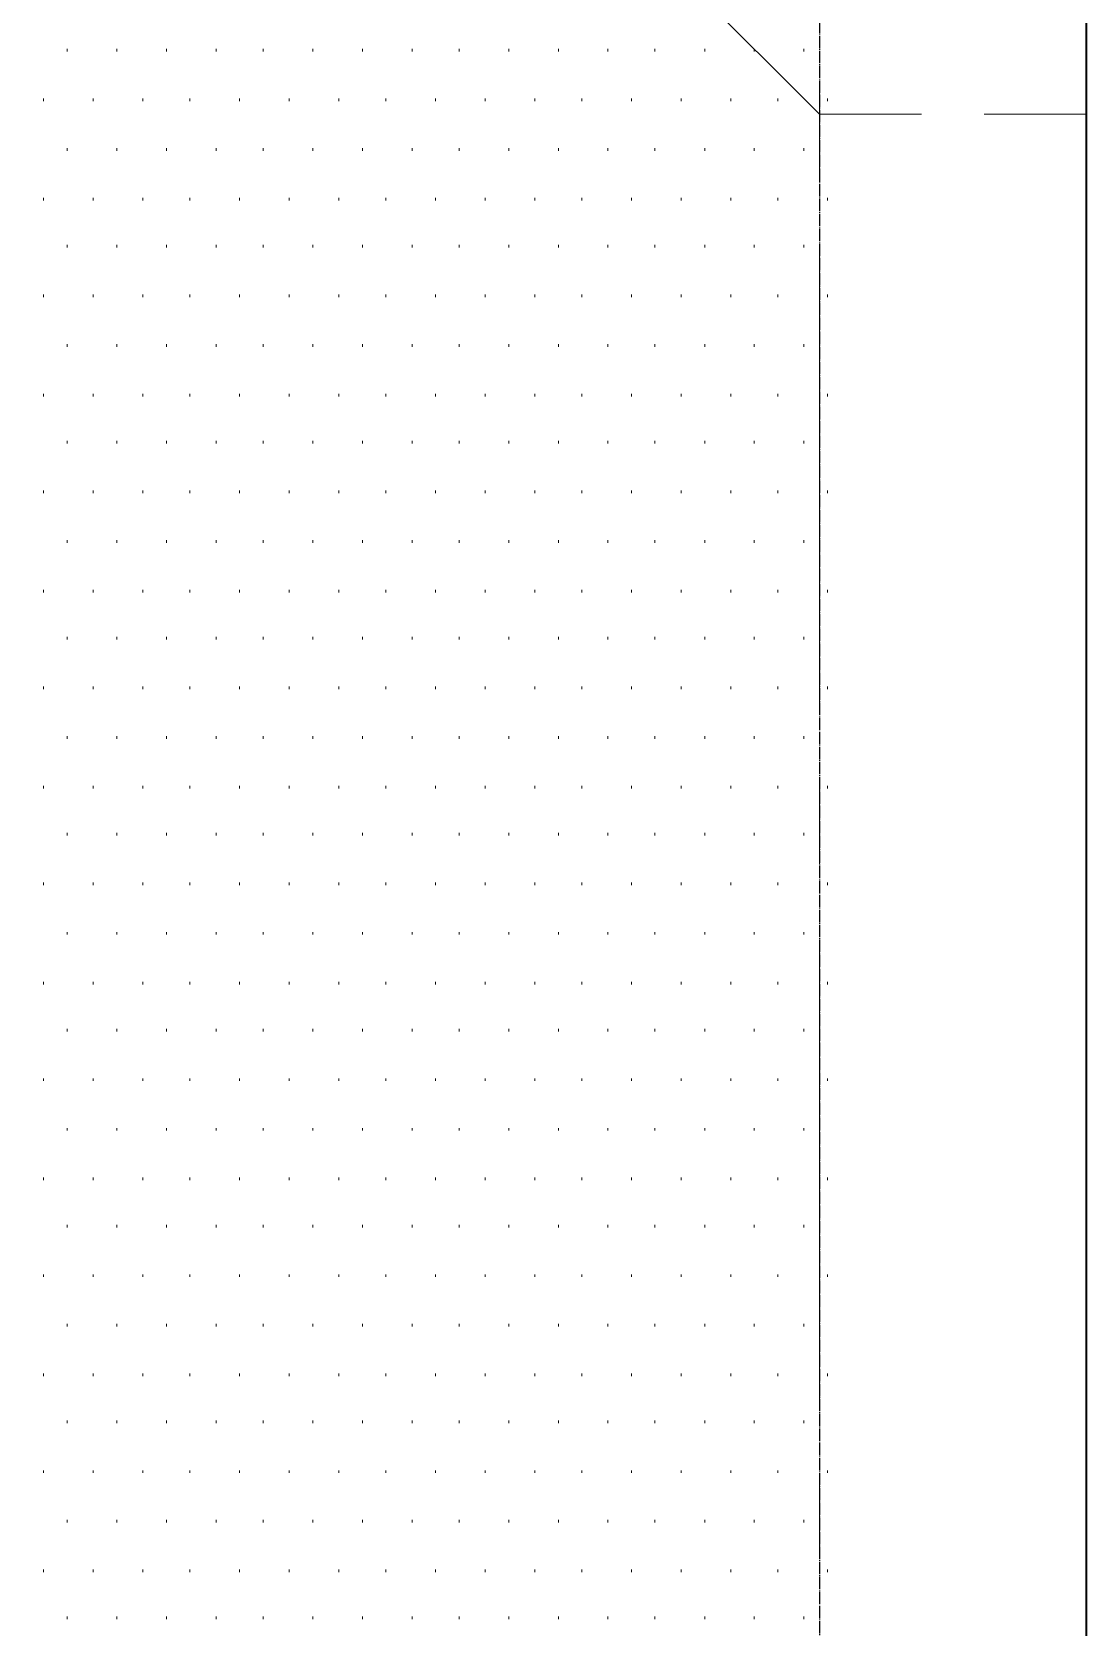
# Model space of a CAD drawing. Header units: millimetres. Extents: x -383313 to -161684, y -117025 to 99224.
# Drawn here: x -321791 to -320083, y -21004 to -18419 of the extents above; entities that cross this region are included whole.
import ezdxf

# ---------------------------------------------------------------- set-up
doc = ezdxf.new("R2010")
doc.units = ezdxf.units.MM
doc.header["$MEASUREMENT"] = 0
doc.linetypes.add('PS-GOST2.303 5', pattern=[24, 20, -1.5, 1, -1.5])
doc.layers.add('PDF_Geometry', color=7, linetype='Continuous')
doc.layers.add('PS_Оси', color=5, linetype='PS-GOST2.303 5')

# ---------------------------------------------------------------- blocks, each defined once
blk = doc.blocks.new('A$Cf5759c35')
at = {"layer": 'PDF_Geometry', "color": 8, "lineweight": 13}
for points in [[(-1888.1, 3395.1), (-2235.2, 3598.3), (6790.1, 19113.5), (23223.9, 19113.5), (23223.9, 18982.3), (32672.7, 18982.3), (32672.7, 19113.5), (38379.2, 19113.5), (38379.2, -7264.4), (37977.1, -7264.4)], [(37744.2, -84.7), (37947.4, -287.9), (38112.5, -287.9)], [(37947.4, -249.8), (37947.4, -376.8)], [(38214.1, -287.9), (38379.2, -287.9)], [(37947.4, -499.5), (37947.4, -1253.1)], [(37947.4, -1375.8), (37947.4, -1502.8)], [(37947.4, -1625.6), (37947.4, -2374.9)], [(37947.4, -2501.9), (37947.4, -2624.7)]]:
    blk.add_lwpolyline(points, dxfattribs=at)
at = {"layer": 'PDF_Geometry', "color": 8, "lineweight": 35}
blk.add_lwpolyline([(38379.2, 12369.8), (38379.2, 6997.7), (37477.5, 6997.7), (37477.5, 6366.9), (38379.2, 6366.9), (38379.2, 999.1), (37477.5, 999.1), (37477.5, 368.3), (38379.2, 368.3), (38379.2, -4999.6), (37477.5, -4999.6), (37477.5, -5630.3), (38379.2, -5630.3), (38379.2, -7277.1), (17640.1, -7277.1), (-1888.1, 3395.1), (-1270, 4466.2)], dxfattribs=at)
at = {"layer": 'PDF_Geometry', "color": 8, "lineweight": 9}
for points in [[(36728.2, -186.3), (36728.2, -182)], [(36808.7, -186.3), (36808.7, -182)], [(36889.1, -186.3), (36889.1, -182)], [(36969.5, -186.3), (36969.5, -182)], [(37045.7, -186.3), (37045.7, -182)], [(37126.2, -186.3), (37126.2, -182)], [(37206.6, -186.3), (37206.6, -182)], [(37287, -186.3), (37287, -182)], [(37363.2, -186.3), (37363.2, -182)], [(37443.7, -186.3), (37443.7, -182)], [(37524.1, -186.3), (37524.1, -182)], [(37604.5, -186.3), (37604.5, -182)], [(37680.7, -186.3), (37680.7, -182)], [(37761.2, -186.3), (37761.2, -182)], [(37841.6, -186.3), (37841.6, -182)], [(37922, -186.3), (37922, -182)], [(36690.1, -266.7), (36690.1, -262.5)], [(36770.6, -266.7), (36770.6, -262.5)], [(36851, -266.7), (36851, -262.5)], [(36927.2, -266.7), (36927.2, -262.5)], [(37007.6, -266.7), (37007.6, -262.5)], [(37088.1, -266.7), (37088.1, -262.5)], [(37168.5, -266.7), (37168.5, -262.5)], [(37244.7, -266.7), (37244.7, -262.5)], [(37325.1, -266.7), (37325.1, -262.5)], [(37405.6, -266.7), (37405.6, -262.5)], [(37486, -266.7), (37486, -262.5)], [(37562.2, -266.7), (37562.2, -262.5)], [(37642.6, -266.7), (37642.6, -262.5)], [(37723.1, -266.7), (37723.1, -262.5)], [(37803.5, -266.7), (37803.5, -262.5)], [(37879.7, -266.7), (37879.7, -262.5)], [(37960.1, -266.7), (37960.1, -262.5)], [(36728.2, -347.1), (36728.2, -342.9)], [(36808.7, -347.1), (36808.7, -342.9)], [(36889.1, -347.1), (36889.1, -342.9)], [(36969.5, -347.1), (36969.5, -342.9)], [(37045.7, -347.1), (37045.7, -342.9)], [(37126.2, -347.1), (37126.2, -342.9)], [(37206.6, -347.1), (37206.6, -342.9)], [(37287, -347.1), (37287, -342.9)], [(37363.2, -347.1), (37363.2, -342.9)], [(37443.7, -347.1), (37443.7, -342.9)], [(37524.1, -347.1), (37524.1, -342.9)], [(37604.5, -347.1), (37604.5, -342.9)], [(37680.7, -347.1), (37680.7, -342.9)], [(37761.2, -347.1), (37761.2, -342.9)], [(37841.6, -347.1), (37841.6, -342.9)], [(37922, -347.1), (37922, -342.9)], [(36690.1, -427.6), (36690.1, -423.3)], [(36770.6, -427.6), (36770.6, -423.3)], [(36851, -427.6), (36851, -423.3)], [(36927.2, -427.6), (36927.2, -423.3)], [(37007.6, -427.6), (37007.6, -423.3)], [(37088.1, -427.6), (37088.1, -423.3)], [(37168.5, -427.6), (37168.5, -423.3)], [(37244.7, -427.6), (37244.7, -423.3)], [(37325.1, -427.6), (37325.1, -423.3)], [(37405.6, -427.6), (37405.6, -423.3)], [(37486, -427.6), (37486, -423.3)], [(37562.2, -427.6), (37562.2, -423.3)], [(37642.6, -427.6), (37642.6, -423.3)], [(37723.1, -427.6), (37723.1, -423.3)], [(37803.5, -427.6), (37803.5, -423.3)], [(37879.7, -427.6), (37879.7, -423.3)], [(37960.1, -427.6), (37960.1, -423.3)], [(36728.2, -503.8), (36728.2, -499.5)], [(36808.7, -503.8), (36808.7, -499.5)], [(36889.1, -503.8), (36889.1, -499.5)], [(36969.5, -503.8), (36969.5, -499.5)], [(37045.7, -503.8), (37045.7, -499.5)], [(37126.2, -503.8), (37126.2, -499.5)], [(37206.6, -503.8), (37206.6, -499.5)], [(37287, -503.8), (37287, -499.5)], [(37363.2, -503.8), (37363.2, -499.5)], [(37443.7, -503.8), (37443.7, -499.5)], [(37524.1, -503.8), (37524.1, -499.5)], [(37604.5, -503.8), (37604.5, -499.5)], [(37680.7, -503.8), (37680.7, -499.5)], [(37761.2, -503.8), (37761.2, -499.5)], [(37841.6, -503.8), (37841.6, -499.5)], [(37922, -503.8), (37922, -499.5)], [(36690.1, -584.2), (36690.1, -580)], [(36770.6, -584.2), (36770.6, -580)], [(36851, -584.2), (36851, -580)], [(36927.2, -584.2), (36927.2, -580)], [(37007.6, -584.2), (37007.6, -580)], [(37088.1, -584.2), (37088.1, -580)], [(37168.5, -584.2), (37168.5, -580)], [(37244.7, -584.2), (37244.7, -580)], [(37325.1, -584.2), (37325.1, -580)], [(37405.6, -584.2), (37405.6, -580)], [(37486, -584.2), (37486, -580)], [(37562.2, -584.2), (37562.2, -580)], [(37642.6, -584.2), (37642.6, -580)], [(37723.1, -584.2), (37723.1, -580)], [(37803.5, -584.2), (37803.5, -580)], [(37879.7, -584.2), (37879.7, -580)], [(37960.1, -584.2), (37960.1, -580)], [(36728.2, -664.6), (36728.2, -660.4)], [(36808.7, -664.6), (36808.7, -660.4)], [(36889.1, -664.6), (36889.1, -660.4)], [(36969.5, -664.6), (36969.5, -660.4)], [(37045.7, -664.6), (37045.7, -660.4)], [(37126.2, -664.6), (37126.2, -660.4)], [(37206.6, -664.6), (37206.6, -660.4)], [(37287, -664.6), (37287, -660.4)], [(37363.2, -664.6), (37363.2, -660.4)], [(37443.7, -664.6), (37443.7, -660.4)], [(37524.1, -664.6), (37524.1, -660.4)], [(37604.5, -664.6), (37604.5, -660.4)], [(37680.7, -664.6), (37680.7, -660.4)], [(37761.2, -664.6), (37761.2, -660.4)], [(37841.6, -664.6), (37841.6, -660.4)], [(37922, -664.6), (37922, -660.4)], [(36690.1, -745.1), (36690.1, -740.8)], [(36770.6, -745.1), (36770.6, -740.8)], [(36851, -745.1), (36851, -740.8)], [(36927.2, -745.1), (36927.2, -740.8)], [(37007.6, -745.1), (37007.6, -740.8)], [(37088.1, -745.1), (37088.1, -740.8)], [(37168.5, -745.1), (37168.5, -740.8)], [(37244.7, -745.1), (37244.7, -740.8)], [(37325.1, -745.1), (37325.1, -740.8)], [(37405.6, -745.1), (37405.6, -740.8)], [(37486, -745.1), (37486, -740.8)], [(37562.2, -745.1), (37562.2, -740.8)], [(37642.6, -745.1), (37642.6, -740.8)], [(37723.1, -745.1), (37723.1, -740.8)], [(37803.5, -745.1), (37803.5, -740.8)], [(37879.7, -745.1), (37879.7, -740.8)], [(37960.1, -745.1), (37960.1, -740.8)], [(36728.2, -821.3), (36728.2, -817)], [(36808.7, -821.3), (36808.7, -817)], [(36889.1, -821.3), (36889.1, -817)], [(36969.5, -821.3), (36969.5, -817)], [(37045.7, -821.3), (37045.7, -817)], [(37126.2, -821.3), (37126.2, -817)], [(37206.6, -821.3), (37206.6, -817)], [(37287, -821.3), (37287, -817)], [(37363.2, -821.3), (37363.2, -817)], [(37443.7, -821.3), (37443.7, -817)], [(37524.1, -821.3), (37524.1, -817)], [(37604.5, -821.3), (37604.5, -817)], [(37680.7, -821.3), (37680.7, -817)], [(37761.2, -821.3), (37761.2, -817)], [(37841.6, -821.3), (37841.6, -817)], [(37922, -821.3), (37922, -817)], [(36690.1, -901.7), (36690.1, -897.5)], [(36770.6, -901.7), (36770.6, -897.5)], [(36851, -901.7), (36851, -897.5)], [(36927.2, -901.7), (36927.2, -897.5)], [(37007.6, -901.7), (37007.6, -897.5)], [(37088.1, -901.7), (37088.1, -897.5)], [(37168.5, -901.7), (37168.5, -897.5)], [(37244.7, -901.7), (37244.7, -897.5)], [(37325.1, -901.7), (37325.1, -897.5)], [(37405.6, -901.7), (37405.6, -897.5)], [(37486, -901.7), (37486, -897.5)], [(37562.2, -901.7), (37562.2, -897.5)], [(37642.6, -901.7), (37642.6, -897.5)], [(37723.1, -901.7), (37723.1, -897.5)], [(37803.5, -901.7), (37803.5, -897.5)], [(37879.7, -901.7), (37879.7, -897.5)], [(37960.1, -901.7), (37960.1, -897.5)], [(36728.2, -982.1), (36728.2, -977.9)], [(36808.7, -982.1), (36808.7, -977.9)], [(36889.1, -982.1), (36889.1, -977.9)], [(36969.5, -982.1), (36969.5, -977.9)], [(37045.7, -982.1), (37045.7, -977.9)], [(37126.2, -982.1), (37126.2, -977.9)], [(37206.6, -982.1), (37206.6, -977.9)], [(37287, -982.1), (37287, -977.9)], [(37363.2, -982.1), (37363.2, -977.9)], [(37443.7, -982.1), (37443.7, -977.9)], [(37524.1, -982.1), (37524.1, -977.9)], [(37604.5, -982.1), (37604.5, -977.9)], [(37680.7, -982.1), (37680.7, -977.9)], [(37761.2, -982.1), (37761.2, -977.9)], [(37841.6, -982.1), (37841.6, -977.9)], [(37922, -982.1), (37922, -977.9)], [(36690.1, -1062.6), (36690.1, -1058.3)], [(36770.6, -1062.6), (36770.6, -1058.3)], [(36851, -1062.6), (36851, -1058.3)], [(36927.2, -1062.6), (36927.2, -1058.3)], [(37007.6, -1062.6), (37007.6, -1058.3)], [(37088.1, -1062.6), (37088.1, -1058.3)], [(37168.5, -1062.6), (37168.5, -1058.3)], [(37244.7, -1062.6), (37244.7, -1058.3)], [(37325.1, -1062.6), (37325.1, -1058.3)], [(37405.6, -1062.6), (37405.6, -1058.3)], [(37486, -1062.6), (37486, -1058.3)], [(37562.2, -1062.6), (37562.2, -1058.3)], [(37642.6, -1062.6), (37642.6, -1058.3)], [(37723.1, -1062.6), (37723.1, -1058.3)], [(37803.5, -1062.6), (37803.5, -1058.3)], [(37879.7, -1062.6), (37879.7, -1058.3)], [(37960.1, -1062.6), (37960.1, -1058.3)], [(36728.2, -1138.8), (36728.2, -1134.5)], [(36808.7, -1138.8), (36808.7, -1134.5)], [(36889.1, -1138.8), (36889.1, -1134.5)], [(36969.5, -1138.8), (36969.5, -1134.5)], [(37045.7, -1138.8), (37045.7, -1134.5)], [(37126.2, -1138.8), (37126.2, -1134.5)], [(37206.6, -1138.8), (37206.6, -1134.5)], [(37287, -1138.8), (37287, -1134.5)], [(37363.2, -1138.8), (37363.2, -1134.5)], [(37443.7, -1138.8), (37443.7, -1134.5)], [(37524.1, -1138.8), (37524.1, -1134.5)], [(37604.5, -1138.8), (37604.5, -1134.5)], [(37680.7, -1138.8), (37680.7, -1134.5)], [(37761.2, -1138.8), (37761.2, -1134.5)], [(37841.6, -1138.8), (37841.6, -1134.5)], [(37922, -1138.8), (37922, -1134.5)], [(36690.1, -1219.2), (36690.1, -1215)], [(36770.6, -1219.2), (36770.6, -1215)], [(36851, -1219.2), (36851, -1215)], [(36927.2, -1219.2), (36927.2, -1215)], [(37007.6, -1219.2), (37007.6, -1215)], [(37088.1, -1219.2), (37088.1, -1215)], [(37168.5, -1219.2), (37168.5, -1215)], [(37244.7, -1219.2), (37244.7, -1215)], [(37325.1, -1219.2), (37325.1, -1215)], [(37405.6, -1219.2), (37405.6, -1215)], [(37486, -1219.2), (37486, -1215)], [(37562.2, -1219.2), (37562.2, -1215)], [(37642.6, -1219.2), (37642.6, -1215)], [(37723.1, -1219.2), (37723.1, -1215)], [(37803.5, -1219.2), (37803.5, -1215)], [(37879.7, -1219.2), (37879.7, -1215)], [(37960.1, -1219.2), (37960.1, -1215)], [(36728.2, -1299.6), (36728.2, -1295.4)], [(36808.7, -1299.6), (36808.7, -1295.4)], [(36889.1, -1299.6), (36889.1, -1295.4)], [(36969.5, -1299.6), (36969.5, -1295.4)], [(37045.7, -1299.6), (37045.7, -1295.4)], [(37126.2, -1299.6), (37126.2, -1295.4)], [(37206.6, -1299.6), (37206.6, -1295.4)], [(37287, -1299.6), (37287, -1295.4)], [(37363.2, -1299.6), (37363.2, -1295.4)], [(37443.7, -1299.6), (37443.7, -1295.4)], [(37524.1, -1299.6), (37524.1, -1295.4)], [(37604.5, -1299.6), (37604.5, -1295.4)], [(37680.7, -1299.6), (37680.7, -1295.4)], [(37761.2, -1299.6), (37761.2, -1295.4)], [(37841.6, -1299.6), (37841.6, -1295.4)], [(37922, -1299.6), (37922, -1295.4)], [(36690.1, -1380.1), (36690.1, -1375.8)], [(36770.6, -1380.1), (36770.6, -1375.8)], [(36851, -1380.1), (36851, -1375.8)], [(36927.2, -1380.1), (36927.2, -1375.8)], [(37007.6, -1380.1), (37007.6, -1375.8)], [(37088.1, -1380.1), (37088.1, -1375.8)], [(37168.5, -1380.1), (37168.5, -1375.8)], [(37244.7, -1380.1), (37244.7, -1375.8)], [(37325.1, -1380.1), (37325.1, -1375.8)], [(37405.6, -1380.1), (37405.6, -1375.8)], [(37486, -1380.1), (37486, -1375.8)], [(37562.2, -1380.1), (37562.2, -1375.8)], [(37642.6, -1380.1), (37642.6, -1375.8)], [(37723.1, -1380.1), (37723.1, -1375.8)], [(37803.5, -1380.1), (37803.5, -1375.8)], [(37879.7, -1380.1), (37879.7, -1375.8)], [(37960.1, -1380.1), (37960.1, -1375.8)], [(36728.2, -1456.3), (36728.2, -1452)], [(36808.7, -1456.3), (36808.7, -1452)], [(36889.1, -1456.3), (36889.1, -1452)], [(36969.5, -1456.3), (36969.5, -1452)], [(37045.7, -1456.3), (37045.7, -1452)], [(37126.2, -1456.3), (37126.2, -1452)], [(37206.6, -1456.3), (37206.6, -1452)], [(37287, -1456.3), (37287, -1452)], [(37363.2, -1456.3), (37363.2, -1452)], [(37443.7, -1456.3), (37443.7, -1452)], [(37524.1, -1456.3), (37524.1, -1452)], [(37604.5, -1456.3), (37604.5, -1452)], [(37680.7, -1456.3), (37680.7, -1452)], [(37761.2, -1456.3), (37761.2, -1452)], [(37841.6, -1456.3), (37841.6, -1452)], [(37922, -1456.3), (37922, -1452)], [(36690.1, -1536.7), (36690.1, -1532.5)], [(36770.6, -1536.7), (36770.6, -1532.5)], [(36851, -1536.7), (36851, -1532.5)], [(36927.2, -1536.7), (36927.2, -1532.5)], [(37007.6, -1536.7), (37007.6, -1532.5)], [(37088.1, -1536.7), (37088.1, -1532.5)], [(37168.5, -1536.7), (37168.5, -1532.5)], [(37244.7, -1536.7), (37244.7, -1532.5)], [(37325.1, -1536.7), (37325.1, -1532.5)], [(37405.6, -1536.7), (37405.6, -1532.5)], [(37486, -1536.7), (37486, -1532.5)], [(37562.2, -1536.7), (37562.2, -1532.5)], [(37642.6, -1536.7), (37642.6, -1532.5)], [(37723.1, -1536.7), (37723.1, -1532.5)], [(37803.5, -1536.7), (37803.5, -1532.5)], [(37879.7, -1536.7), (37879.7, -1532.5)], [(37960.1, -1536.7), (37960.1, -1532.5)], [(36728.2, -1617.1), (36728.2, -1612.9)], [(36808.7, -1617.1), (36808.7, -1612.9)], [(36889.1, -1617.1), (36889.1, -1612.9)], [(36969.5, -1617.1), (36969.5, -1612.9)], [(37045.7, -1617.1), (37045.7, -1612.9)], [(37126.2, -1617.1), (37126.2, -1612.9)], [(37206.6, -1617.1), (37206.6, -1612.9)], [(37287, -1617.1), (37287, -1612.9)], [(37363.2, -1617.1), (37363.2, -1612.9)], [(37443.7, -1617.1), (37443.7, -1612.9)], [(37524.1, -1617.1), (37524.1, -1612.9)], [(37604.5, -1617.1), (37604.5, -1612.9)], [(37680.7, -1617.1), (37680.7, -1612.9)], [(37761.2, -1617.1), (37761.2, -1612.9)], [(37841.6, -1617.1), (37841.6, -1612.9)], [(37922, -1617.1), (37922, -1612.9)], [(36690.1, -1697.6), (36690.1, -1693.3)], [(36770.6, -1697.6), (36770.6, -1693.3)], [(36851, -1697.6), (36851, -1693.3)], [(36927.2, -1697.6), (36927.2, -1693.3)], [(37007.6, -1697.6), (37007.6, -1693.3)], [(37088.1, -1697.6), (37088.1, -1693.3)], [(37168.5, -1697.6), (37168.5, -1693.3)], [(37244.7, -1697.6), (37244.7, -1693.3)], [(37325.1, -1697.6), (37325.1, -1693.3)], [(37405.6, -1697.6), (37405.6, -1693.3)], [(37486, -1697.6), (37486, -1693.3)], [(37562.2, -1697.6), (37562.2, -1693.3)], [(37642.6, -1697.6), (37642.6, -1693.3)], [(37723.1, -1697.6), (37723.1, -1693.3)], [(37803.5, -1697.6), (37803.5, -1693.3)], [(37879.7, -1697.6), (37879.7, -1693.3)], [(37960.1, -1697.6), (37960.1, -1693.3)], [(36728.2, -1773.8), (36728.2, -1769.5)], [(36808.7, -1773.8), (36808.7, -1769.5)], [(36889.1, -1773.8), (36889.1, -1769.5)], [(36969.5, -1773.8), (36969.5, -1769.5)], [(37045.7, -1773.8), (37045.7, -1769.5)], [(37126.2, -1773.8), (37126.2, -1769.5)], [(37206.6, -1773.8), (37206.6, -1769.5)], [(37287, -1773.8), (37287, -1769.5)], [(37363.2, -1773.8), (37363.2, -1769.5)], [(37443.7, -1773.8), (37443.7, -1769.5)], [(37524.1, -1773.8), (37524.1, -1769.5)], [(37604.5, -1773.8), (37604.5, -1769.5)], [(37680.7, -1773.8), (37680.7, -1769.5)], [(37761.2, -1773.8), (37761.2, -1769.5)], [(37841.6, -1773.8), (37841.6, -1769.5)], [(37922, -1773.8), (37922, -1769.5)], [(36690.1, -1854.2), (36690.1, -1850)], [(36770.6, -1854.2), (36770.6, -1850)], [(36851, -1854.2), (36851, -1850)], [(36927.2, -1854.2), (36927.2, -1850)], [(37007.6, -1854.2), (37007.6, -1850)], [(37088.1, -1854.2), (37088.1, -1850)], [(37168.5, -1854.2), (37168.5, -1850)], [(37244.7, -1854.2), (37244.7, -1850)], [(37325.1, -1854.2), (37325.1, -1850)], [(37405.6, -1854.2), (37405.6, -1850)], [(37486, -1854.2), (37486, -1850)], [(37562.2, -1854.2), (37562.2, -1850)], [(37642.6, -1854.2), (37642.6, -1850)], [(37723.1, -1854.2), (37723.1, -1850)], [(37803.5, -1854.2), (37803.5, -1850)], [(37879.7, -1854.2), (37879.7, -1850)], [(37960.1, -1854.2), (37960.1, -1850)], [(36728.2, -1934.6), (36728.2, -1930.4)], [(36808.7, -1934.6), (36808.7, -1930.4)], [(36889.1, -1934.6), (36889.1, -1930.4)], [(36969.5, -1934.6), (36969.5, -1930.4)], [(37045.7, -1934.6), (37045.7, -1930.4)], [(37126.2, -1934.6), (37126.2, -1930.4)], [(37206.6, -1934.6), (37206.6, -1930.4)], [(37287, -1934.6), (37287, -1930.4)], [(37363.2, -1934.6), (37363.2, -1930.4)], [(37443.7, -1934.6), (37443.7, -1930.4)], [(37524.1, -1934.6), (37524.1, -1930.4)], [(37604.5, -1934.6), (37604.5, -1930.4)], [(37680.7, -1934.6), (37680.7, -1930.4)], [(37761.2, -1934.6), (37761.2, -1930.4)], [(37841.6, -1934.6), (37841.6, -1930.4)], [(37922, -1934.6), (37922, -1930.4)], [(36690.1, -2015.1), (36690.1, -2010.8)], [(36770.6, -2015.1), (36770.6, -2010.8)], [(36851, -2015.1), (36851, -2010.8)], [(36927.2, -2015.1), (36927.2, -2010.8)], [(37007.6, -2015.1), (37007.6, -2010.8)], [(37088.1, -2015.1), (37088.1, -2010.8)], [(37168.5, -2015.1), (37168.5, -2010.8)], [(37244.7, -2015.1), (37244.7, -2010.8)], [(37325.1, -2015.1), (37325.1, -2010.8)], [(37405.6, -2015.1), (37405.6, -2010.8)], [(37486, -2015.1), (37486, -2010.8)], [(37562.2, -2015.1), (37562.2, -2010.8)], [(37642.6, -2015.1), (37642.6, -2010.8)], [(37723.1, -2015.1), (37723.1, -2010.8)], [(37803.5, -2015.1), (37803.5, -2010.8)], [(37879.7, -2015.1), (37879.7, -2010.8)], [(37960.1, -2015.1), (37960.1, -2010.8)], [(36728.2, -2091.3), (36728.2, -2087)], [(36808.7, -2091.3), (36808.7, -2087)], [(36889.1, -2091.3), (36889.1, -2087)], [(36969.5, -2091.3), (36969.5, -2087)], [(37045.7, -2091.3), (37045.7, -2087)], [(37126.2, -2091.3), (37126.2, -2087)], [(37206.6, -2091.3), (37206.6, -2087)], [(37287, -2091.3), (37287, -2087)], [(37363.2, -2091.3), (37363.2, -2087)], [(37443.7, -2091.3), (37443.7, -2087)], [(37524.1, -2091.3), (37524.1, -2087)], [(37604.5, -2091.3), (37604.5, -2087)], [(37680.7, -2091.3), (37680.7, -2087)], [(37761.2, -2091.3), (37761.2, -2087)], [(37841.6, -2091.3), (37841.6, -2087)], [(37922, -2091.3), (37922, -2087)], [(36690.1, -2171.7), (36690.1, -2167.5)], [(36770.6, -2171.7), (36770.6, -2167.5)], [(36851, -2171.7), (36851, -2167.5)], [(36927.2, -2171.7), (36927.2, -2167.5)], [(37007.6, -2171.7), (37007.6, -2167.5)], [(37088.1, -2171.7), (37088.1, -2167.5)], [(37168.5, -2171.7), (37168.5, -2167.5)], [(37244.7, -2171.7), (37244.7, -2167.5)], [(37325.1, -2171.7), (37325.1, -2167.5)], [(37405.6, -2171.7), (37405.6, -2167.5)], [(37486, -2171.7), (37486, -2167.5)], [(37562.2, -2171.7), (37562.2, -2167.5)], [(37642.6, -2171.7), (37642.6, -2167.5)], [(37723.1, -2171.7), (37723.1, -2167.5)], [(37803.5, -2171.7), (37803.5, -2167.5)], [(37879.7, -2171.7), (37879.7, -2167.5)], [(37960.1, -2171.7), (37960.1, -2167.5)], [(36728.2, -2252.1), (36728.2, -2247.9)], [(36808.7, -2252.1), (36808.7, -2247.9)], [(36889.1, -2252.1), (36889.1, -2247.9)], [(36969.5, -2252.1), (36969.5, -2247.9)], [(37045.7, -2252.1), (37045.7, -2247.9)], [(37126.2, -2252.1), (37126.2, -2247.9)], [(37206.6, -2252.1), (37206.6, -2247.9)], [(37287, -2252.1), (37287, -2247.9)], [(37363.2, -2252.1), (37363.2, -2247.9)], [(37443.7, -2252.1), (37443.7, -2247.9)], [(37524.1, -2252.1), (37524.1, -2247.9)], [(37604.5, -2252.1), (37604.5, -2247.9)], [(37680.7, -2252.1), (37680.7, -2247.9)], [(37761.2, -2252.1), (37761.2, -2247.9)], [(37841.6, -2252.1), (37841.6, -2247.9)], [(37922, -2252.1), (37922, -2247.9)], [(36690.1, -2332.6), (36690.1, -2328.3)], [(36770.6, -2332.6), (36770.6, -2328.3)], [(36851, -2332.6), (36851, -2328.3)], [(36927.2, -2332.6), (36927.2, -2328.3)], [(37007.6, -2332.6), (37007.6, -2328.3)], [(37088.1, -2332.6), (37088.1, -2328.3)], [(37168.5, -2332.6), (37168.5, -2328.3)], [(37244.7, -2332.6), (37244.7, -2328.3)], [(37325.1, -2332.6), (37325.1, -2328.3)], [(37405.6, -2332.6), (37405.6, -2328.3)], [(37486, -2332.6), (37486, -2328.3)], [(37562.2, -2332.6), (37562.2, -2328.3)], [(37642.6, -2332.6), (37642.6, -2328.3)], [(37723.1, -2332.6), (37723.1, -2328.3)], [(37803.5, -2332.6), (37803.5, -2328.3)], [(37879.7, -2332.6), (37879.7, -2328.3)], [(37960.1, -2332.6), (37960.1, -2328.3)], [(36728.2, -2408.8), (36728.2, -2404.5)], [(36808.7, -2408.8), (36808.7, -2404.5)], [(36889.1, -2408.8), (36889.1, -2404.5)], [(36969.5, -2408.8), (36969.5, -2404.5)], [(37045.7, -2408.8), (37045.7, -2404.5)], [(37126.2, -2408.8), (37126.2, -2404.5)], [(37206.6, -2408.8), (37206.6, -2404.5)], [(37287, -2408.8), (37287, -2404.5)], [(37363.2, -2408.8), (37363.2, -2404.5)], [(37443.7, -2408.8), (37443.7, -2404.5)], [(37524.1, -2408.8), (37524.1, -2404.5)], [(37604.5, -2408.8), (37604.5, -2404.5)], [(37680.7, -2408.8), (37680.7, -2404.5)], [(37761.2, -2408.8), (37761.2, -2404.5)], [(37841.6, -2408.8), (37841.6, -2404.5)], [(37922, -2408.8), (37922, -2404.5)], [(36690.1, -2489.2), (36690.1, -2485)], [(36770.6, -2489.2), (36770.6, -2485)], [(36851, -2489.2), (36851, -2485)], [(36927.2, -2489.2), (36927.2, -2485)], [(37007.6, -2489.2), (37007.6, -2485)], [(37088.1, -2489.2), (37088.1, -2485)], [(37168.5, -2489.2), (37168.5, -2485)], [(37244.7, -2489.2), (37244.7, -2485)], [(37325.1, -2489.2), (37325.1, -2485)], [(37405.6, -2489.2), (37405.6, -2485)], [(37486, -2489.2), (37486, -2485)], [(37562.2, -2489.2), (37562.2, -2485)], [(37642.6, -2489.2), (37642.6, -2485)], [(37723.1, -2489.2), (37723.1, -2485)], [(37803.5, -2489.2), (37803.5, -2485)], [(37879.7, -2489.2), (37879.7, -2485)], [(37960.1, -2489.2), (37960.1, -2485)], [(36728.2, -2569.6), (36728.2, -2565.4)], [(36808.7, -2569.6), (36808.7, -2565.4)], [(36889.1, -2569.6), (36889.1, -2565.4)], [(36969.5, -2569.6), (36969.5, -2565.4)], [(37045.7, -2569.6), (37045.7, -2565.4)], [(37126.2, -2569.6), (37126.2, -2565.4)], [(37206.6, -2569.6), (37206.6, -2565.4)], [(37287, -2569.6), (37287, -2565.4)], [(37363.2, -2569.6), (37363.2, -2565.4)], [(37443.7, -2569.6), (37443.7, -2565.4)], [(37524.1, -2569.6), (37524.1, -2565.4)], [(37604.5, -2569.6), (37604.5, -2565.4)], [(37680.7, -2569.6), (37680.7, -2565.4)], [(37761.2, -2569.6), (37761.2, -2565.4)], [(37841.6, -2569.6), (37841.6, -2565.4)], [(37922, -2569.6), (37922, -2565.4)], [(36690.1, -2650.1), (36690.1, -2645.8)], [(36770.6, -2650.1), (36770.6, -2645.8)], [(36851, -2650.1), (36851, -2645.8)], [(36927.2, -2650.1), (36927.2, -2645.8)], [(37007.6, -2650.1), (37007.6, -2645.8)], [(37088.1, -2650.1), (37088.1, -2645.8)], [(37168.5, -2650.1), (37168.5, -2645.8)], [(37244.7, -2650.1), (37244.7, -2645.8)], [(37325.1, -2650.1), (37325.1, -2645.8)], [(37405.6, -2650.1), (37405.6, -2645.8)], [(37486, -2650.1), (37486, -2645.8)], [(37562.2, -2650.1), (37562.2, -2645.8)], [(37642.6, -2650.1), (37642.6, -2645.8)], [(37723.1, -2650.1), (37723.1, -2645.8)], [(37803.5, -2650.1), (37803.5, -2645.8)], [(37879.7, -2650.1), (37879.7, -2645.8)], [(37960.1, -2650.1), (37960.1, -2645.8)], [(36728.2, -2726.3), (36728.2, -2722)], [(36808.7, -2726.3), (36808.7, -2722)], [(36889.1, -2726.3), (36889.1, -2722)], [(36969.5, -2726.3), (36969.5, -2722)], [(37045.7, -2726.3), (37045.7, -2722)], [(37126.2, -2726.3), (37126.2, -2722)], [(37206.6, -2726.3), (37206.6, -2722)], [(37287, -2726.3), (37287, -2722)], [(37363.2, -2726.3), (37363.2, -2722)], [(37443.7, -2726.3), (37443.7, -2722)], [(37524.1, -2726.3), (37524.1, -2722)], [(37604.5, -2726.3), (37604.5, -2722)], [(37680.7, -2726.3), (37680.7, -2722)], [(37761.2, -2726.3), (37761.2, -2722)], [(37841.6, -2726.3), (37841.6, -2722)], [(37922, -2726.3), (37922, -2722)]]:
    blk.add_lwpolyline(points, dxfattribs=at)

msp = doc.modelspace()

# ---------------------------------------------------------------- linework, layer by layer
at = {"layer": 'PS_Оси'}
msp.add_lwpolyline([(-320514.05882, -24012.91133), (-320514.05882, -23582.0977), (-320514.05882, -17582.0977), (-320514.05882, -11582.0977), (-320514.05882, -5582.0977), (-320514.05882, -582.3977), (-320514.05882, 2825.4576)], dxfattribs=at)

# ---------------------------------------------------------------- block references
at = {"ltscale": 100}
msp.add_blockref('A$Cf5759c35', (-358461.97282, -18264.93104), dxfattribs=at)

doc.saveas('drawing.dxf')
